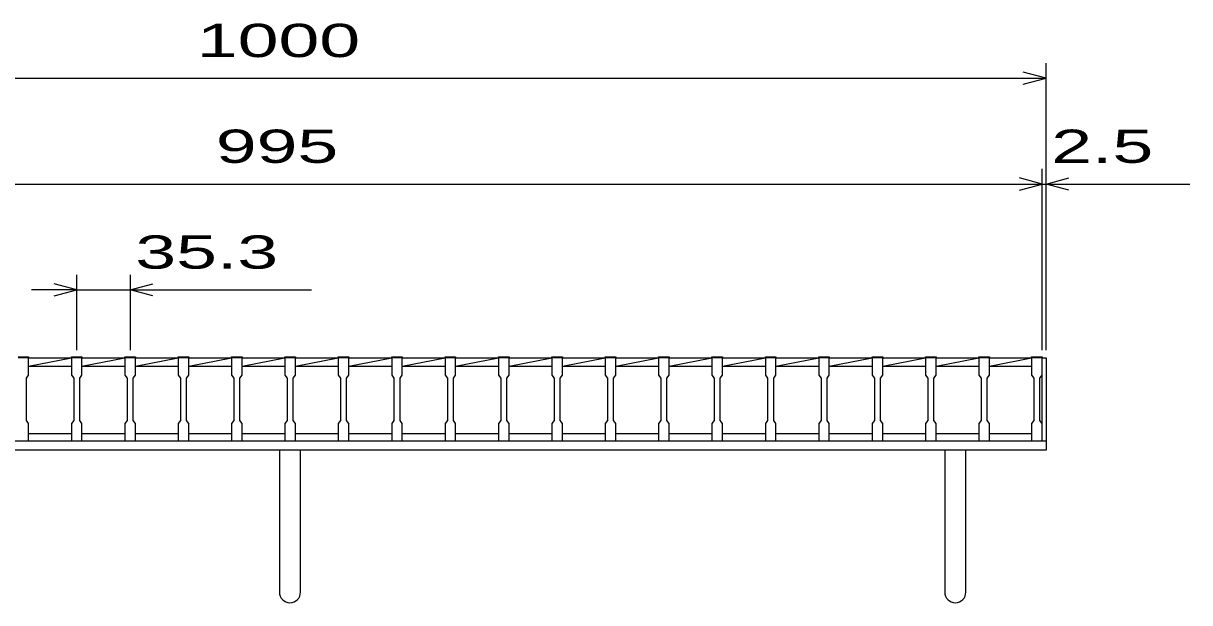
# Model space of a CAD drawing. Units: millimetres, scale not verified. Extents: x -1820 to 1731, y -1282 to 1054.
# Drawn here: x -1098 to -326, y -750 to -366 of the extents above; entities that cross this region are included whole.
import ezdxf
from ezdxf.enums import TextEntityAlignment as Align

# ---------------------------------------------------------------- set-up
doc = ezdxf.new("R2010")
doc.units = ezdxf.units.MM
doc.header["$LTSCALE"] = 10
for name, color, linetype, lineweight in [('16', 3, 'Continuous', 25), ('19', 6, 'Continuous', 25), ('22', 4, 'Continuous', 25)]:
    doc.layers.add(name, color=color, linetype=linetype, lineweight=lineweight)
doc.styles.add('ベクトル', font='')
doc.styles.get('ベクトル').set_extended_font_data('ベクトル')

msp = doc.modelspace()

# ---------------------------------------------------------------- linework, layer by layer
at = {"layer": '16'}
for p, q in [((-1101.3, -586.8), (-1094.3, -586.8)), ((-1094.3, -587.5), (-1101.3, -587.5)), ((-1094.3, -586.8), (-1094.3, -587.5)), ((-1094.3, -599), (-1094.3, -587.5)), ((-1094.3, -587.5), (-1066, -587.5)), ((-1094.3, -593), (-1066, -587.5)), ((-1094.3, -593), (-1066, -593)), ((-1066, -587.5), (-1066, -586.8)), ((-1066, -586.8), (-1059, -586.8)), ((-1066, -587.5), (-1066, -599)), ((-1059, -587.5), (-1066, -587.5)), ((-1059, -586.8), (-1059, -587.5)), ((-1059, -599), (-1059, -587.5)), ((-1059, -587.5), (-1030.7, -587.5)), ((-1059, -593), (-1030.7, -587.5)), ((-1059, -593), (-1030.7, -593)), ((-1030.7, -587.5), (-1030.7, -586.8)), ((-1030.7, -586.8), (-1023.7, -586.8)), ((-1030.7, -587.5), (-1030.7, -599)), ((-1023.7, -587.5), (-1030.7, -587.5)), ((-1023.7, -586.8), (-1023.7, -587.5)), ((-1023.7, -599), (-1023.7, -587.5)), ((-1023.7, -587.5), (-995.4, -587.5)), ((-1023.7, -593), (-995.4, -587.5)), ((-1023.7, -593), (-995.4, -593)), ((-995.4, -587.5), (-995.4, -586.8)), ((-995.4, -586.8), (-988.4, -586.8)), ((-995.4, -587.5), (-995.4, -599)), ((-988.4, -587.5), (-995.4, -587.5)), ((-988.4, -586.8), (-988.4, -587.5)), ((-988.4, -599), (-988.4, -587.5)), ((-988.4, -587.5), (-960.1, -587.5)), ((-988.4, -593), (-960.1, -587.5)), ((-988.4, -593), (-960.1, -593)), ((-960.1, -587.5), (-960.1, -586.8)), ((-960.1, -586.8), (-953.1, -586.8)), ((-960.1, -587.5), (-960.1, -599)), ((-953.1, -587.5), (-960.1, -587.5)), ((-953.1, -586.8), (-953.1, -587.5)), ((-953.1, -599), (-953.1, -587.5)), ((-953.1, -587.5), (-924.8, -587.5)), ((-953.1, -593), (-924.8, -587.5)), ((-953.1, -593), (-924.8, -593)), ((-924.8, -587.5), (-924.8, -586.8)), ((-924.8, -586.8), (-917.8, -586.8)), ((-924.8, -587.5), (-924.8, -599)), ((-917.8, -587.5), (-924.8, -587.5)), ((-917.8, -586.8), (-917.8, -587.5)), ((-917.8, -599), (-917.8, -587.5)), ((-917.8, -587.5), (-889.5, -587.5)), ((-917.8, -593), (-889.5, -587.5)), ((-917.8, -593), (-889.5, -593)), ((-889.5, -587.5), (-889.5, -586.8)), ((-889.5, -586.8), (-882.5, -586.8)), ((-889.5, -587.5), (-889.5, -599)), ((-882.5, -587.5), (-889.5, -587.5)), ((-882.5, -586.8), (-882.5, -587.5)), ((-882.5, -599), (-882.5, -587.5)), ((-882.5, -587.5), (-854.2, -587.5)), ((-882.5, -593), (-854.2, -587.5)), ((-882.5, -593), (-854.2, -593)), ((-854.2, -587.5), (-854.2, -586.8)), ((-854.2, -586.8), (-847.2, -586.8)), ((-854.2, -587.5), (-854.2, -599)), ((-847.2, -587.5), (-854.2, -587.5)), ((-847.2, -586.8), (-847.2, -587.5)), ((-847.2, -599), (-847.2, -587.5)), ((-847.2, -587.5), (-818.9, -587.5)), ((-847.2, -593), (-818.9, -587.5)), ((-847.2, -593), (-818.9, -593)), ((-818.9, -587.5), (-818.9, -586.8)), ((-818.9, -586.8), (-811.9, -586.8)), ((-818.9, -587.5), (-818.9, -599)), ((-811.9, -587.5), (-818.9, -587.5)), ((-811.9, -586.8), (-811.9, -587.5)), ((-811.9, -599), (-811.9, -587.5)), ((-811.9, -587.5), (-783.6, -587.5)), ((-811.9, -593), (-783.6, -587.5)), ((-811.9, -593), (-783.6, -593)), ((-783.6, -587.5), (-783.6, -586.8)), ((-783.6, -586.8), (-776.6, -586.8)), ((-783.6, -587.5), (-783.6, -599)), ((-776.6, -587.5), (-783.6, -587.5)), ((-776.6, -586.8), (-776.6, -587.5)), ((-776.6, -599), (-776.6, -587.5)), ((-776.6, -587.5), (-748.3, -587.5)), ((-776.6, -593), (-748.3, -587.5)), ((-776.6, -593), (-748.3, -593)), ((-748.3, -587.5), (-748.3, -586.8)), ((-748.3, -586.8), (-741.3, -586.8)), ((-748.3, -587.5), (-748.3, -599)), ((-741.3, -587.5), (-748.3, -587.5)), ((-741.3, -586.8), (-741.3, -587.5)), ((-741.3, -599), (-741.3, -587.5)), ((-741.3, -587.5), (-713, -587.5)), ((-741.3, -593), (-713, -587.5)), ((-741.3, -593), (-713, -593)), ((-713, -587.5), (-713, -586.8)), ((-713, -586.8), (-706, -586.8)), ((-713, -587.5), (-713, -599)), ((-706, -587.5), (-713, -587.5)), ((-706, -586.8), (-706, -587.5)), ((-706, -599), (-706, -587.5)), ((-706, -587.5), (-677.7, -587.5)), ((-706, -593), (-677.7, -587.5)), ((-706, -593), (-677.7, -593)), ((-677.7, -587.5), (-677.7, -586.8)), ((-677.7, -586.8), (-670.7, -586.8)), ((-677.7, -587.5), (-677.7, -599)), ((-670.7, -587.5), (-677.7, -587.5)), ((-670.7, -586.8), (-670.7, -587.5)), ((-670.7, -599), (-670.7, -587.5)), ((-670.7, -587.5), (-642.4, -587.5)), ((-670.7, -593), (-642.4, -587.5)), ((-670.7, -593), (-642.4, -593)), ((-642.4, -587.5), (-642.4, -586.8)), ((-642.4, -586.8), (-635.4, -586.8)), ((-642.4, -587.5), (-642.4, -599)), ((-635.4, -587.5), (-642.4, -587.5)), ((-635.4, -586.8), (-635.4, -587.5)), ((-635.4, -599), (-635.4, -587.5)), ((-635.4, -587.5), (-607.1, -587.5)), ((-635.4, -593), (-607.1, -587.5)), ((-635.4, -593), (-607.1, -593)), ((-607.1, -587.5), (-607.1, -586.8)), ((-607.1, -586.8), (-600.1, -586.8)), ((-607.1, -587.5), (-607.1, -599)), ((-600.1, -587.5), (-607.1, -587.5)), ((-600.1, -586.8), (-600.1, -587.5)), ((-600.1, -599), (-600.1, -587.5)), ((-600.1, -587.5), (-571.8, -587.5)), ((-600.1, -593), (-571.8, -587.5)), ((-600.1, -593), (-571.8, -593)), ((-571.8, -587.5), (-571.8, -586.8)), ((-571.8, -586.8), (-564.8, -586.8)), ((-571.8, -587.5), (-571.8, -599)), ((-564.8, -587.5), (-571.8, -587.5)), ((-564.8, -586.8), (-564.8, -587.5)), ((-564.8, -599), (-564.8, -587.5)), ((-564.8, -587.5), (-536.5, -587.5)), ((-564.8, -593), (-536.5, -587.5)), ((-564.8, -593), (-536.5, -593)), ((-536.5, -587.5), (-536.5, -586.8)), ((-536.5, -586.8), (-529.5, -586.8)), ((-536.5, -587.5), (-536.5, -599)), ((-529.5, -587.5), (-536.5, -587.5)), ((-529.5, -586.8), (-529.5, -587.5)), ((-529.5, -599), (-529.5, -587.5)), ((-529.5, -587.5), (-501.2, -587.5)), ((-529.5, -593), (-501.2, -587.5)), ((-529.5, -593), (-501.2, -593)), ((-501.2, -587.5), (-501.2, -586.8)), ((-501.2, -586.8), (-494.2, -586.8)), ((-501.2, -587.5), (-501.2, -599)), ((-494.2, -587.5), (-501.2, -587.5)), ((-494.2, -586.8), (-494.2, -587.5)), ((-494.2, -599), (-494.2, -587.5)), ((-494.2, -587.5), (-465.9, -587.5)), ((-494.2, -593), (-465.9, -587.5)), ((-494.2, -593), (-465.9, -593)), ((-465.9, -587.5), (-465.9, -586.8)), ((-465.9, -586.8), (-458.9, -586.8)), ((-465.9, -587.5), (-465.9, -599)), ((-458.9, -587.5), (-465.9, -587.5)), ((-458.9, -586.8), (-458.9, -587.5)), ((-458.9, -599), (-458.9, -587.5)), ((-458.9, -587.5), (-431, -587.5)), ((-458.9, -593), (-431, -587.58)), ((-458.9, -593), (-431, -593)), ((-431, -587.5), (-431, -586.8)), ((-431, -586.8), (-424, -586.8)), ((-431, -587.5), (-431, -599)), ((-424, -587.5), (-431, -587.5)), ((-424, -586.8), (-424, -587.5)), ((-424, -599), (-424, -587.5)), ((-424, -637.5), (-424, -587.5)), ((-1095.8, -601), (-1094.3, -599)), ((-1095.8, -629), (-1095.8, -601)), ((-1066, -599), (-1064.5, -601)), ((-1064.5, -601), (-1064.5, -629)), ((-1060.5, -601), (-1059, -599)), ((-1060.5, -629), (-1060.5, -601)), ((-1030.7, -599), (-1029.2, -601)), ((-1029.2, -601), (-1029.2, -629)), ((-1025.2, -601), (-1023.7, -599)), ((-1025.2, -629), (-1025.2, -601)), ((-995.4, -599), (-993.9, -601)), ((-993.9, -601), (-993.9, -629)), ((-989.9, -601), (-988.4, -599)), ((-989.9, -629), (-989.9, -601)), ((-960.1, -599), (-958.6, -601)), ((-958.6, -601), (-958.6, -629)), ((-954.6, -601), (-953.1, -599)), ((-954.6, -629), (-954.6, -601)), ((-924.8, -599), (-923.3, -601)), ((-923.3, -601), (-923.3, -629)), ((-919.3, -601), (-917.8, -599)), ((-919.3, -629), (-919.3, -601)), ((-889.5, -599), (-888, -601)), ((-888, -601), (-888, -629)), ((-884, -601), (-882.5, -599)), ((-884, -629), (-884, -601)), ((-854.2, -599), (-852.7, -601)), ((-852.7, -601), (-852.7, -629)), ((-848.7, -601), (-847.2, -599)), ((-848.7, -629), (-848.7, -601)), ((-818.9, -599), (-817.4, -601)), ((-817.4, -601), (-817.4, -629)), ((-813.4, -601), (-811.9, -599)), ((-813.4, -629), (-813.4, -601)), ((-783.6, -599), (-782.1, -601)), ((-782.1, -601), (-782.1, -629)), ((-778.1, -601), (-776.6, -599)), ((-778.1, -629), (-778.1, -601)), ((-748.3, -599), (-746.8, -601)), ((-746.8, -601), (-746.8, -629)), ((-742.8, -601), (-741.3, -599)), ((-742.8, -629), (-742.8, -601)), ((-713, -599), (-711.5, -601)), ((-711.5, -601), (-711.5, -629)), ((-707.5, -601), (-706, -599)), ((-707.5, -629), (-707.5, -601)), ((-677.7, -599), (-676.2, -601)), ((-676.2, -601), (-676.2, -629)), ((-672.2, -601), (-670.7, -599)), ((-672.2, -629), (-672.2, -601)), ((-642.4, -599), (-640.9, -601)), ((-640.9, -601), (-640.9, -629)), ((-636.9, -601), (-635.4, -599)), ((-636.9, -629), (-636.9, -601)), ((-607.1, -599), (-605.6, -601)), ((-605.6, -601), (-605.6, -629)), ((-601.6, -601), (-600.1, -599)), ((-601.6, -629), (-601.6, -601)), ((-571.8, -599), (-570.3, -601)), ((-570.3, -601), (-570.3, -629)), ((-566.3, -601), (-564.8, -599)), ((-566.3, -629), (-566.3, -601)), ((-536.5, -599), (-535, -601)), ((-535, -601), (-535, -629)), ((-531, -601), (-529.5, -599)), ((-531, -629), (-531, -601)), ((-501.2, -599), (-499.7, -601)), ((-499.7, -601), (-499.7, -629)), ((-495.7, -601), (-494.2, -599)), ((-495.7, -629), (-495.7, -601)), ((-465.9, -599), (-464.4, -601)), ((-464.4, -601), (-464.4, -629)), ((-460.4, -601), (-458.9, -599)), ((-460.4, -629), (-460.4, -601)), ((-431, -599), (-429.5, -601)), ((-429.5, -601), (-429.5, -629)), ((-425.5, -601), (-424, -599)), ((-425.5, -629), (-425.5, -601)), ((-1094.3, -631), (-1095.8, -629)), ((-1094.3, -642.5), (-1094.3, -631)), ((-1064.5, -629), (-1066, -631)), ((-1066, -631), (-1066, -642.5)), ((-1059, -631), (-1060.5, -629)), ((-1059, -642.5), (-1059, -631)), ((-1029.2, -629), (-1030.7, -631)), ((-1030.7, -631), (-1030.7, -642.5)), ((-1023.7, -631), (-1025.2, -629)), ((-1023.7, -642.5), (-1023.7, -631)), ((-993.9, -629), (-995.4, -631)), ((-995.4, -631), (-995.4, -642.5)), ((-988.4, -631), (-989.9, -629)), ((-988.4, -642.5), (-988.4, -631)), ((-958.6, -629), (-960.1, -631)), ((-960.1, -631), (-960.1, -642.5)), ((-953.1, -631), (-954.6, -629)), ((-953.1, -642.5), (-953.1, -631)), ((-923.3, -629), (-924.8, -631)), ((-924.8, -631), (-924.8, -642.5)), ((-917.8, -631), (-919.3, -629)), ((-917.8, -642.5), (-917.8, -631)), ((-888, -629), (-889.5, -631)), ((-889.5, -631), (-889.5, -642.5)), ((-882.5, -631), (-884, -629)), ((-882.5, -642.5), (-882.5, -631)), ((-852.7, -629), (-854.2, -631)), ((-854.2, -631), (-854.2, -642.5)), ((-847.2, -631), (-848.7, -629)), ((-847.2, -642.5), (-847.2, -631)), ((-817.4, -629), (-818.9, -631)), ((-818.9, -631), (-818.9, -642.5)), ((-811.9, -631), (-813.4, -629)), ((-811.9, -642.5), (-811.9, -631)), ((-782.1, -629), (-783.6, -631)), ((-783.6, -631), (-783.6, -642.5)), ((-776.6, -631), (-778.1, -629)), ((-776.6, -642.5), (-776.6, -631)), ((-746.8, -629), (-748.3, -631)), ((-748.3, -631), (-748.3, -642.5)), ((-741.3, -631), (-742.8, -629)), ((-741.3, -642.5), (-741.3, -631)), ((-711.5, -629), (-713, -631)), ((-713, -631), (-713, -642.5)), ((-706, -631), (-707.5, -629)), ((-706, -642.5), (-706, -631)), ((-676.2, -629), (-677.7, -631)), ((-677.7, -631), (-677.7, -642.5)), ((-670.7, -631), (-672.2, -629)), ((-670.7, -642.5), (-670.7, -631)), ((-640.9, -629), (-642.4, -631)), ((-642.4, -631), (-642.4, -642.5)), ((-635.4, -631), (-636.9, -629)), ((-635.4, -642.5), (-635.4, -631)), ((-605.6, -629), (-607.1, -631)), ((-607.1, -631), (-607.1, -642.5)), ((-600.1, -631), (-601.6, -629)), ((-600.1, -642.5), (-600.1, -631)), ((-570.3, -629), (-571.8, -631)), ((-571.8, -631), (-571.8, -642.5)), ((-564.8, -631), (-566.3, -629)), ((-564.8, -642.5), (-564.8, -631)), ((-535, -629), (-536.5, -631)), ((-536.5, -631), (-536.5, -642.5)), ((-529.5, -631), (-531, -629)), ((-529.5, -642.5), (-529.5, -631)), ((-499.7, -629), (-501.2, -631)), ((-501.2, -631), (-501.2, -642.5)), ((-494.2, -631), (-495.7, -629)), ((-494.2, -642.5), (-494.2, -631)), ((-464.4, -629), (-465.9, -631)), ((-465.9, -631), (-465.9, -642.5)), ((-458.9, -631), (-460.4, -629)), ((-458.9, -642.5), (-458.9, -631)), ((-429.5, -629), (-431, -631)), ((-431, -631), (-431, -642.5)), ((-424, -631), (-425.5, -629)), ((-424, -642.5), (-424, -631)), ((-1094.3, -637.5), (-1066, -637.5)), ((-1059, -637.5), (-1030.7, -637.5)), ((-1023.7, -637.5), (-995.4, -637.5)), ((-988.4, -637.5), (-960.1, -637.5)), ((-953.1, -637.5), (-924.8, -637.5)), ((-917.8, -637.5), (-889.5, -637.5)), ((-882.5, -637.5), (-854.2, -637.5)), ((-847.2, -637.5), (-818.9, -637.5)), ((-811.9, -637.5), (-783.6, -637.5)), ((-776.6, -637.5), (-748.3, -637.5)), ((-741.3, -637.5), (-713, -637.5)), ((-706, -637.5), (-677.7, -637.5)), ((-670.7, -637.5), (-642.4, -637.5)), ((-635.4, -637.5), (-607.1, -637.5)), ((-600.1, -637.5), (-571.8, -637.5)), ((-564.8, -637.5), (-536.5, -637.5)), ((-529.5, -637.5), (-501.2, -637.5)), ((-494.2, -637.5), (-465.9, -637.5)), ((-458.9, -637.5), (-431, -637.5)), ((-1101.3, -642.5), (-1094.3, -642.5)), ((-1066, -642.5), (-1059, -642.5)), ((-1030.7, -642.5), (-1023.7, -642.5)), ((-995.4, -642.5), (-988.4, -642.5)), ((-960.1, -642.5), (-953.1, -642.5)), ((-924.8, -642.5), (-917.8, -642.5)), ((-889.5, -642.5), (-882.5, -642.5)), ((-854.2, -642.5), (-847.2, -642.5)), ((-818.9, -642.5), (-811.9, -642.5)), ((-783.6, -642.5), (-776.6, -642.5)), ((-748.3, -642.5), (-741.3, -642.5)), ((-713, -642.5), (-706, -642.5)), ((-677.7, -642.5), (-670.7, -642.5)), ((-642.4, -642.5), (-635.4, -642.5)), ((-607.1, -642.5), (-600.1, -642.5)), ((-571.8, -642.5), (-564.8, -642.5)), ((-536.5, -642.5), (-529.5, -642.5)), ((-501.2, -642.5), (-494.2, -642.5)), ((-465.9, -642.5), (-458.9, -642.5)), ((-431, -642.5), (-424, -642.5))]:
    msp.add_line(p, q, dxfattribs=at)
at = {"layer": '19'}
for p, q in [((-424, -587.5), (-421.5, -587.5)), ((-421.5, -587.5), (-421.5, -642.5)), ((-1421.5, -642.5), (-421.5, -642.5)), ((-421.5, -642.5), (-421.5, -648.5)), ((-421.5, -648.5), (-1421.5, -648.5)), ((-928.5, -648.5), (-928.5, -742.5)), ((-914.5, -742.5), (-914.5, -648.5)), ((-488.5, -648.5), (-488.5, -742.5)), ((-474.5, -742.5), (-474.5, -648.5))]:
    msp.add_line(p, q, dxfattribs=at)
for centre in [(-921.5, -742.5), (-481.5, -742.5)]:
    msp.add_arc(centre, 7, 180, 0, dxfattribs=at)
at = {"layer": '22'}
for p, q in [((-421.5, -582.5), (-421.5, -392.5)), ((-421.5, -402.5), (-436.5, -398.5)), ((-1421.5, -402.5), (-421.5, -402.5)), ((-436.5, -406.5), (-421.5, -402.5)), ((-424, -582.5), (-424, -462.5)), ((-421.5, -582.5), (-421.5, -462.5)), ((-424, -472.5), (-439, -468.5)), ((-421.5, -472.5), (-406.5, -468.5)), ((-1419, -472.5), (-424, -472.5)), ((-439, -476.5), (-424, -472.5)), ((-424, -472.5), (-421.5, -472.5)), ((-406.5, -476.5), (-421.5, -472.5)), ((-421.5, -472.5), (-326.5, -472.5)), ((-1062.5, -542.5), (-1077.5, -538.5)), ((-1062.5, -582.5), (-1062.5, -532.5)), ((-1027.2, -532.5), (-1027.2, -582.5)), ((-1027.2, -542.5), (-1012.2, -538.5)), ((-1062.5, -542.5), (-1092.5, -542.5)), ((-1077.5, -546.5), (-1062.5, -542.5)), ((-1062.5, -542.5), (-1027.2, -542.5)), ((-1012.2, -546.5), (-1027.2, -542.5)), ((-1027.2, -542.5), (-907.2, -542.5))]:
    msp.add_line(p, q, dxfattribs=at)

# ---------------------------------------------------------------- texts
at = {"layer": '22', "color": 2, "style": 'ベクトル', "width": 1.65}
for s, p in [(' 1000 ', (-996.5, -377.5)), (' 995 ', (-984, -447.5)), (' 2.5 ', (-431.5, -447.5)), (' 35.3 ', (-1037.2, -517.5))]:
    msp.add_text(s, height=21.99, dxfattribs=at).set_placement(p, align=Align.MIDDLE_LEFT)

doc.saveas('drawing.dxf')
